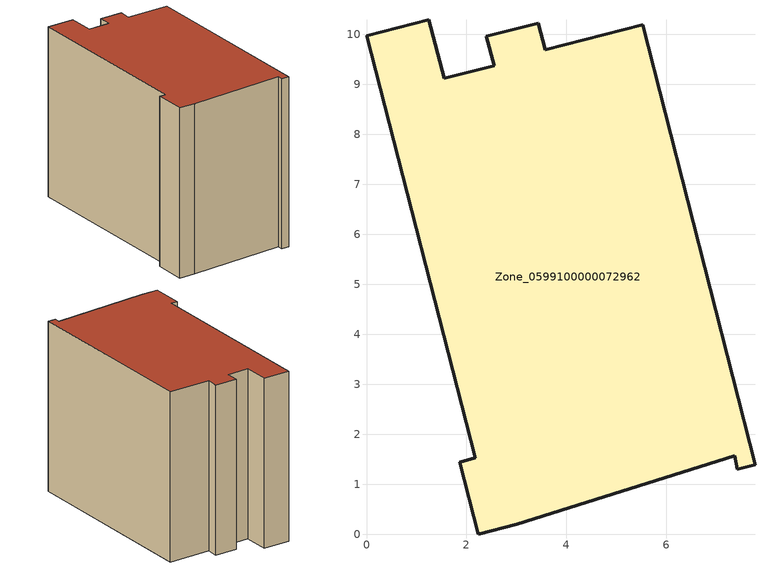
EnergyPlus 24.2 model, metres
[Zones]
Zone_0599100000072962
 floor ground (C_G): 1.87,1.44 2.17,1.53 0,9.97 1.25,10.29 1.55,9.12 2.55,9.37 2.4,9.96 3.44,10.22 3.57,9.69 5.52,10.19 7.77,1.39 7.42,1.3 7.37,1.56 3,0.2 2.23,0 z0
 wall outside (C_F): 2.17,1.53 1.87,1.44 2.23,0 3,0.2 7.37,1.56 7.42,1.3 7.77,1.39 5.52,10.19 3.57,9.69 3.44,10.22 2.4,9.96 2.55,9.37 1.55,9.12 1.25,10.29 0,9.97 2.17,1.53 z0:8.01
 roof outside (C_R): 0,9.97 2.17,1.53 1.87,1.44 2.23,0 3,0.2 7.37,1.56 7.42,1.3 7.77,1.39 5.52,10.19 3.57,9.69 3.44,10.22 2.4,9.96 2.55,9.37 1.55,9.12 1.25,10.29 z8.01
[BUILDING]
Pand.0599100000072962: North Axis=0; Terrain=City; Loads Convergence Tolerance Value=0.04; Temperature Convergence Tolerance Value=0.4; Solar Distribution=FullExterior; Maximum Number of Warmup Days=25; Minimum Number of Warmup Days=1
[Site:Location]
Rotterdam.The.Hague.AP_ZH_NLD Design_Conditions: Latitude=51.96; Longitude=4.45; Time Zone=1; Elevation=-4.5
[SITE:GROUNDTEMPERATURE:BUILDINGSURFACE]
18, 18, 18, 18, 18, 18, 18, 18, 18, 18, 18, 18
[MATERIAL] Thermal Absorptance=0.9; Solar Absorptance=0.7; Visible Absorptance=0.7
Name | Roughness | Thickness | Conductivity | Density | Specific Heat
G.TI.1975-1991 | MediumSmooth | 0.15 | 0.288461 | 540 | 1210
F.TI.1975-1991 | Rough | 0.3 | 0.230769 | 1920 | 840
R.TI.1975-1991 | MediumRough | 0.2 | 0.153846 | 1500 | 1000
[CONSTRUCTION]
C_G: G.TI.1975-1991
C_F: F.TI.1975-1991
C_R: R.TI.1975-1991
[ZONE]
Zone_0599100000072962: Type=1; Multiplier=1; Ceiling Height=Autocalculate; Volume=Autocalculate; Floor Area=autocalculate; Part of Total Floor Area=Yes
[ZONEINFILTRATION:DESIGNFLOWRATE]
Infil_Zone_0599100000072962: Zone or ZoneList or Space or SpaceList=Zone_0599100000072962; Schedule=AlwaysOn; Design Flow Rate Calculation Method=Flow/Area; Flow Rate per Floor Area=0.003; Constant Term Coefficient=1; Temperature Term Coefficient=0; Velocity Term Coefficient=0; Velocity Squared Term Coefficient=0
[HVACTEMPLATE:ZONE:IDEALLOADSAIRSYSTEM]
Zone_0599100000072962: Maximum Heating Supply Air Temperature=50; Minimum Cooling Supply Air Temperature=13; Maximum Heating Supply Air Humidity Ratio=0.0156; Minimum Cooling Supply Air Humidity Ratio=0.0077; Heating Limit=NoLimit; Cooling Limit=NoLimit; Dehumidification Control Type=ConstantSensibleHeatRatio; Cooling Sensible Heat Ratio=0.7; Dehumidification Setpoint=60; Humidification Control Type=None; Humidification Setpoint=30; Outdoor Air Method=None; Outdoor Air Flow Rate per Person=0.00944; Outdoor Air Flow Rate per Zone Floor Area=0; Outdoor Air Flow Rate per Zone=0; Demand Controlled Ventilation Type=None; Outdoor Air Economizer Type=NoEconomizer; Heat Recovery Type=None; Sensible Heat Recovery Effectiveness=0.7; Latent Heat Recovery Effectiveness=0.65
[ZONECONTROL:THERMOSTAT]
ThermostatControl_Zone_0599100000072962: Zone or ZoneList=Zone_0599100000072962; Control Type Schedule=DualSetpointControlType; Control 1=Thermostat_Zone_0599100000072962; Temperature Difference Between Cutout And Setpoint=0
[THERMOSTATSETPOINT:DUALSETPOINT]
Thermostat_Zone_0599100000072962: Heating Setpoint Temperature Schedule=HeatingSetpoint_Zone_0599100000072962; Cooling Setpoint Temperature Schedule=CoolingSetpoint_Zone_0599100000072962
[SCHEDULE:COMPACT]
HeatingSetpoint_Zone_0599100000072962: Through: 12/31, For: AllDays, Until: 24:00, 21
CoolingSetpoint_Zone_0599100000072962: Through: 12/31, For: AllDays, Until: 24:00, 24
DualSetpointControlType: Through: 12/31, For: AllDays, Until: 24:00, 4
AlwaysOn: Through: 12/31, For: AllDays, Until: 24:00, 1
